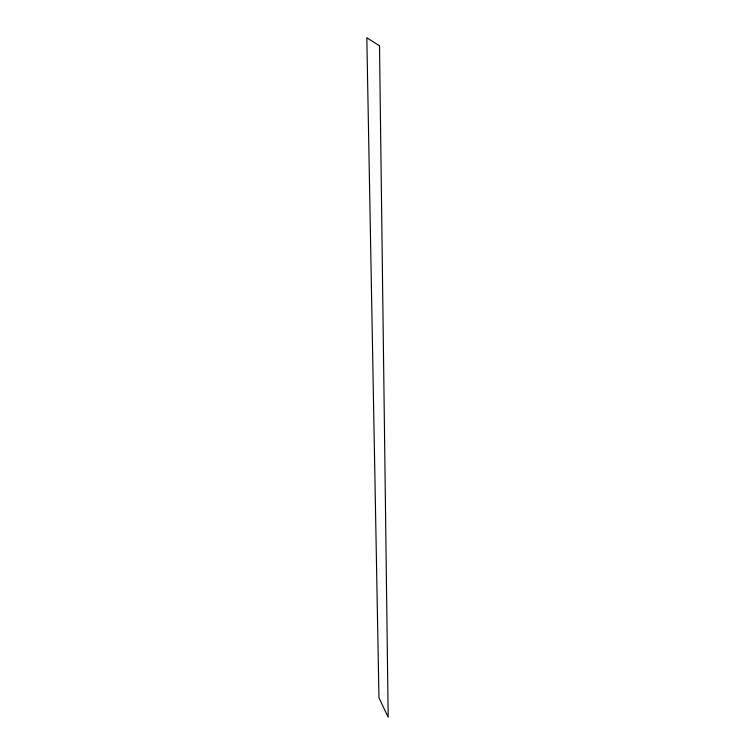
<?xml version="1.0" encoding="UTF-8"?>
<svg xmlns="http://www.w3.org/2000/svg" width="755" height="755" viewBox="0 0 755 755"><rect width="100%" height="100%" fill="white"/><g stroke="black" fill="none" stroke-linecap="round" stroke-linejoin="round"><path stroke-width="1.13" d="M379.51 45.772L366.817 37.75L378.963 697.733L388.183 717.25L379.51 45.772"/></g></svg>
